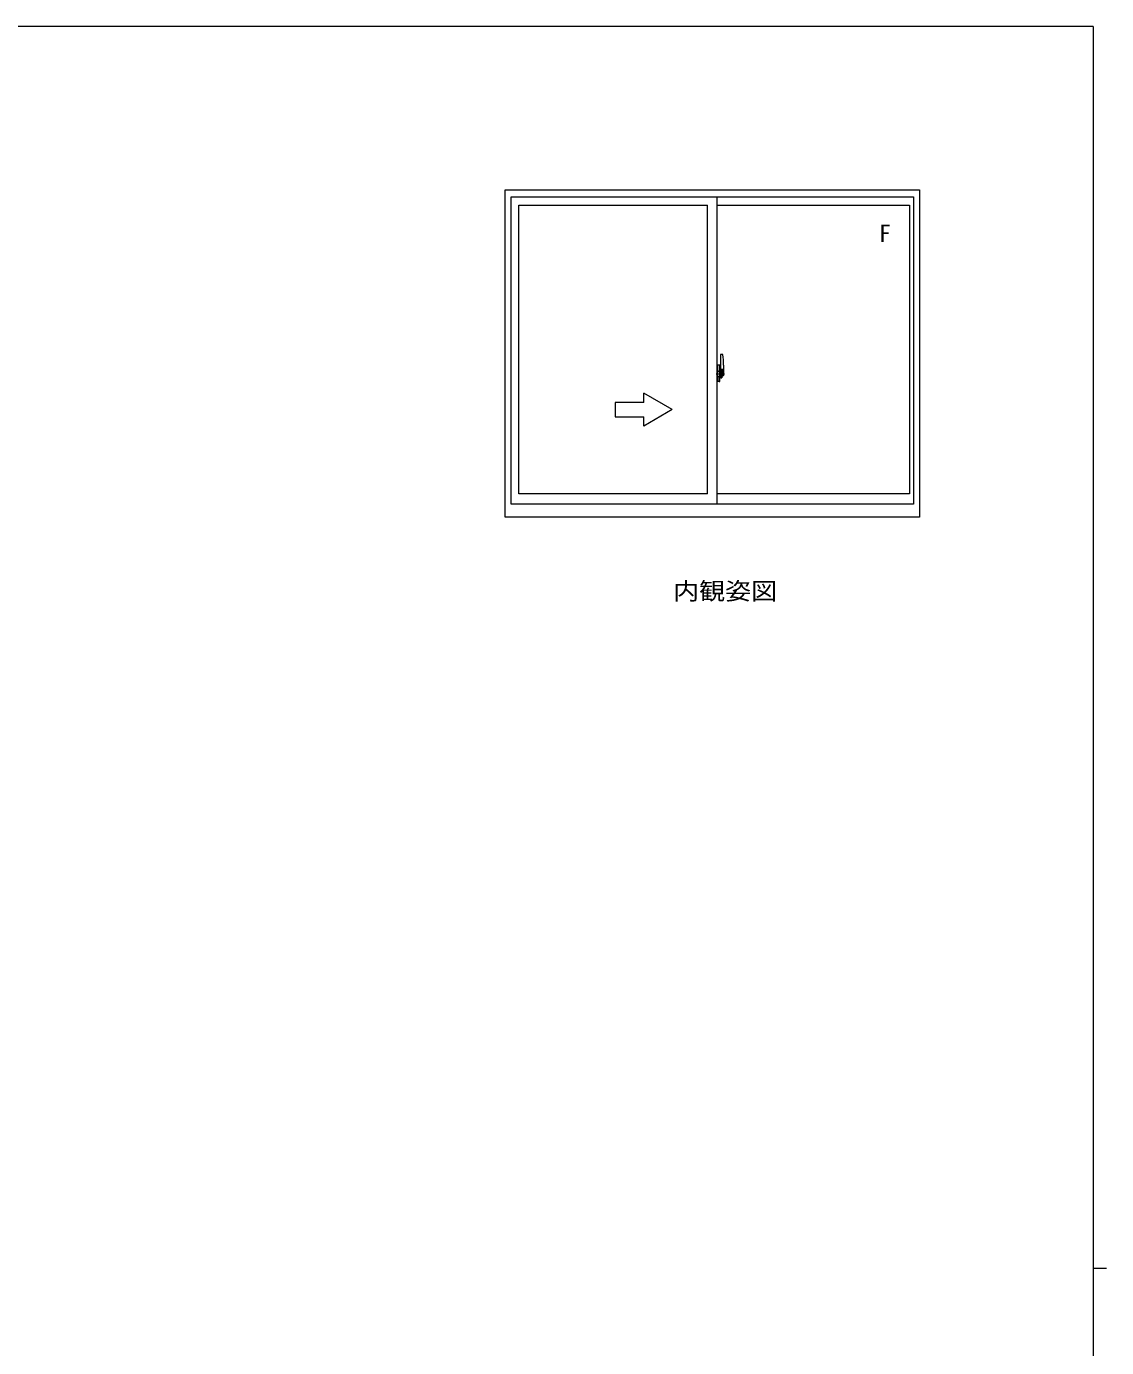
# Model space of a CAD drawing. Units: millimetres on the paper. Extents: x -420 to 373, y -297 to 267.
# Drawn here: x 126.9 to 355.1, y -14.9 to 264.4 of the extents above; entities that cross this region are included whole.
import ezdxf
from ezdxf.enums import TextEntityAlignment as Align

# ---------------------------------------------------------------- set-up
doc = ezdxf.new("R2010")
doc.units = ezdxf.units.MM
doc.linetypes.add('CHAIN2', pattern=[12, 9, -1, 1, -1])
doc.layers.add('0-1_YKK_ZWAK', color=7, linetype='Continuous', lineweight=9)
doc.layers.add('0-5_YKK_A1', color=4, linetype='Continuous', lineweight=9)
doc.layers.add('0-2_USER1', color=3, linetype='Continuous')
doc.styles.add('ＭＳ ゴシック', font='')
doc.styles.get('ＭＳ ゴシック').set_extended_font_data('MS Gothic')

msp = doc.modelspace()

# ---------------------------------------------------------------- linework, layer by layer
at = {"layer": '0-1_YKK_ZWAK'}
for p, q in [((352.3, 264.4), (-417.7, 264.4)), ((352.3, 264.4), (352.3, -260.6)), ((352.3, 1.9), (355.1, 1.9))]:
    msp.add_line(p, q, dxfattribs=at)
at = {"layer": '0-5_YKK_A1'}
for p, q in [((228.036, 160.637), (228.036, 229.887)), ((228.036, 229.887), (315.536, 229.887)), ((315.536, 229.887), (315.536, 160.637)), ((229.286, 163.387), (229.286, 228.387)), ((229.286, 228.387), (314.286, 228.387)), ((230.886, 165.587), (230.886, 226.637)), ((230.886, 226.637), (270.786, 226.637)), ((270.786, 165.587), (270.786, 226.637)), ((272.786, 163.387), (272.786, 228.387)), ((272.786, 226.637), (313.436, 226.637)), ((313.436, 226.637), (313.436, 165.587)), ((314.286, 228.387), (314.286, 163.387)), ((273.211, 192.797), (272.786, 192.812)), ((272.786, 192.812), (272.786, 189.312)), ((273.211, 192.797), (273.211, 191.812)), ((273.211, 192.767), (273.211, 191.812)), ((273.236, 192.767), (273.211, 192.767)), ((273.236, 192.792), (273.236, 191.837)), ((273.236, 192.792), (273.311, 192.792)), ((273.361, 192.742), (273.361, 191.837)), ((273.486, 195.036), (273.486, 191.777)), ((273.946, 195.046), (273.512, 195.061)), ((274.186, 192.792), (274.186, 190.575)), ((272.786, 191.199), (272.801, 191.199)), ((272.786, 190.874), (272.801, 190.874)), ((272.801, 191.421), (272.801, 190.352)), ((272.801, 191.421), (272.801, 191.416)), ((272.816, 191.436), (273.277, 191.42)), ((273.277, 190.354), (272.816, 190.338)), ((272.836, 190.462), (272.836, 190.405)), ((272.861, 190.487), (273.211, 190.487)), ((273.211, 190.38), (272.861, 190.38)), ((272.921, 191.552), (272.921, 191.482)), ((272.946, 191.577), (273.106, 191.577)), ((273.106, 191.457), (272.946, 191.457)), ((273.131, 191.552), (273.131, 191.482)), ((273.211, 191.812), (273.337, 191.808)), ((273.211, 191.812), (273.336, 191.812)), ((273.211, 190.312), (273.337, 190.316)), ((273.211, 189.357), (273.211, 190.312)), ((273.211, 190.312), (273.336, 190.312)), ((273.236, 191.837), (273.361, 191.837)), ((273.236, 190.462), (273.236, 190.405)), ((273.236, 189.332), (273.236, 190.287)), ((273.236, 190.287), (273.361, 190.287)), ((273.301, 191.395), (273.301, 190.378)), ((273.313, 191.396), (273.313, 190.728)), ((273.336, 191.812), (273.336, 191.837)), ((273.336, 190.312), (273.336, 190.287)), ((273.361, 191.47), (273.361, 191.782)), ((273.462, 191.635), (273.361, 191.637)), ((273.361, 190.341), (273.361, 190.654)), ((273.361, 190.487), (273.462, 190.489)), ((273.361, 189.382), (273.361, 190.287)), ((273.391, 191.034), (273.561, 191.034)), ((273.486, 191.816), (273.486, 191.257)), ((273.486, 191.777), (273.501, 191.777)), ((273.486, 191.257), (273.486, 191.61)), ((273.486, 191.319), (273.486, 191.554)), ((273.486, 191.361), (273.561, 191.361)), ((273.486, 190.514), (273.486, 191.034)), ((273.486, 191.034), (273.486, 190.236)), ((273.501, 191.777), (273.501, 191.48)), ((273.501, 191.48), (273.676, 191.48)), ((273.561, 191.652), (273.561, 191.702)), ((273.561, 191.48), (273.561, 191.257)), ((273.561, 191.034), (273.561, 190.236)), ((273.561, 191.034), (273.561, 191.034)), ((273.661, 191.034), (273.561, 191.034)), ((273.561, 190.96), (273.561, 191.034)), ((273.661, 190.96), (273.561, 190.96)), ((273.561, 190.914), (273.561, 190.96)), ((273.661, 190.914), (273.561, 190.914)), ((273.561, 190.721), (273.561, 190.914)), ((273.561, 190.891), (273.561, 190.62)), ((273.661, 190.721), (273.561, 190.721)), ((273.561, 190.666), (273.561, 190.721)), ((273.661, 190.666), (273.561, 190.666)), ((273.561, 190.662), (273.561, 190.666)), ((273.561, 190.662), (273.561, 190.531)), ((273.561, 190.62), (273.573, 190.62)), ((273.561, 190.531), (273.561, 190.519)), ((273.561, 190.519), (273.561, 190.467)), ((273.599, 191.929), (273.986, 191.929)), ((273.961, 191.857), (273.599, 191.857)), ((273.761, 190.199), (273.599, 190.199)), ((273.599, 190.124), (273.786, 190.124)), ((273.896, 190.426), (273.608, 190.426)), ((273.661, 191.034), (273.661, 191.232)), ((273.661, 191.148), (273.676, 191.148)), ((273.661, 191.034), (273.661, 191.034)), ((273.661, 190.96), (273.661, 191.034)), ((273.661, 190.914), (273.661, 190.96)), ((273.661, 190.721), (273.661, 190.914)), ((273.661, 190.666), (273.661, 190.721)), ((273.661, 190.662), (273.661, 190.666)), ((273.896, 190.572), (273.661, 190.572)), ((273.676, 191.48), (273.676, 190.662)), ((273.676, 190.696), (273.716, 190.696)), ((273.716, 190.696), (273.716, 190.662)), ((273.716, 190.69), (273.931, 190.69)), ((273.786, 190.174), (273.786, 190.124)), ((273.896, 190.62), (273.931, 190.62)), ((273.896, 190.442), (273.896, 190.572)), ((273.896, 190.426), (273.896, 190.442)), ((273.931, 190.69), (273.931, 190.517)), ((274.138, 190.525), (273.931, 190.517)), ((273.961, 190.877), (273.961, 191.857)), ((273.985, 190.819), (273.986, 190.867)), ((273.986, 190.869), (273.986, 191.929)), ((273.986, 190.867), (273.986, 190.869)), ((273.986, 190.83), (273.986, 190.867)), ((273.236, 189.357), (273.211, 189.357)), ((273.236, 189.332), (273.311, 189.332)), ((263.286, 183.387), (257.286, 186.851)), ((257.286, 184.887), (257.286, 186.851)), ((263.286, 183.387), (257.286, 179.923)), ((257.286, 179.923), (257.286, 181.887)), ((270.786, 165.587), (230.886, 165.587)), ((313.436, 165.587), (272.786, 165.587)), ((314.286, 163.387), (229.286, 163.387)), ((315.536, 160.637), (228.036, 160.637))]:
    msp.add_line(p, q, dxfattribs=at)
at = {"layer": '0-5_YKK_A1', "linetype": 'CHAIN2'}
msp.add_line((274.358, 190.887), (272.622, 190.887), dxfattribs=at)
at = {"layer": '0-5_YKK_A1'}
for points in [[(273.211, 190.312), (273.211, 189.327), (272.786, 189.312)], [(272.801, 191.421), (272.803, 191.429), (272.809, 191.434), (272.817, 191.436)], [(272.817, 190.338), (272.809, 190.34), (272.803, 190.345), (272.801, 190.352)], [(273.3, 191.404), (273.301, 191.4), (273.301, 191.395)], [(273.301, 190.378), (273.301, 190.374), (273.3, 190.37)], [(273.313, 191.396), (273.314, 191.396), (273.322, 191.398), (273.332, 191.403), (273.344, 191.416), (273.357, 191.442), (273.361, 191.47)], [(273.361, 190.654), (273.361, 190.663), (273.354, 190.691), (273.347, 190.704), (273.337, 190.716), (273.329, 190.723), (273.319, 190.727), (273.313, 190.728)], [(273.561, 191.257), (273.391, 191.257), (273.391, 191.059)], [(273.561, 191.059), (273.391, 191.059), (273.391, 191.034)], [(273.561, 191.819), (273.561, 191.48), (273.561, 191.257)], [(273.561, 191.257), (273.632, 191.25), (273.661, 191.232)], [(273.561, 191.059), (273.632, 191.052), (273.661, 191.034)], [(273.896, 190.572), (273.896, 190.662), (273.661, 190.662), (273.561, 190.662)], [(273.565, 190.451), (273.562, 190.459), (273.561, 190.467)], [(273.565, 190.451), (273.568, 190.445), (273.572, 190.44), (273.583, 190.432), (273.598, 190.427), (273.615, 190.427), (273.626, 190.429), (273.638, 190.432), (273.661, 190.442), (273.661, 190.442)], [(273.786, 190.124), (273.808, 190.154), (273.819, 190.171)], [(257.286, 184.887), (251.286, 184.887), (251.286, 181.887), (257.286, 181.887)]]:
    msp.add_lwpolyline(points, dxfattribs=at)
for centre, radius, start, end in [((273.311, 192.742), 0.05, 0, 90), ((273.511, 195.036), 0.025, 88, 180), ((273.944, 194.996), 0.05, 9.79346, 88), ((260.936, 192.751), 13.25, 0.17856, 9.79346), ((272.861, 190.462), 0.025, 90, 180), ((272.861, 190.405), 0.025, 180, 270), ((272.946, 191.552), 0.025, 90, 180), ((272.946, 191.482), 0.025, 180, 270), ((273.106, 191.552), 0.025, 0, 90), ((273.106, 191.482), 0.025, 270, 0), ((273.211, 190.462), 0.025, 0, 90), ((273.211, 190.405), 0.025, 270, 0), ((273.276, 191.394), 0.0254, 22.09753, 91.00793), ((273.276, 190.38), 0.0256, 269.33273, 337.56177), ((273.336, 191.782), 0.025, 0, 88), ((273.336, 190.341), 0.025, 271.99998, 0), ((273.461, 191.61), 0.025, 0, 88.99998), ((273.461, 190.514), 0.025, 270.99997, 0), ((273.599, 191.816), 0.113, 90, 180), ((273.599, 190.236), 0.113, 180, 270), ((273.599, 191.819), 0.0375, 90, 180), ((273.656, 190.667), 0.095, 183.2594, 273.08768), ((273.599, 190.236), 0.0375, 180, 270), ((273.076, 190.75), 0.88, 321.17381, 347.94702), ((273.761, 190.174), 0.025, 0, 90), ((273.038, 190.73), 0.933, 323.36708, 346.8425), ((272.678, 190.809), 1.307, 330.76877, 347.14854), ((273.076, 190.75), 0.88, 347.94702, 350.0179), ((272.49, 190.836), 1.472, 350.6691, 1.57924), ((273.038, 190.73), 0.933, 346.8425, 351.37085), ((272.678, 190.809), 1.307, 347.14854, 0.46379), ((272.51, 190.867), 1.476, 349.18681, 0.08105), ((273.961, 191.882), 0.025, 270, 0), ((274.136, 190.575), 0.05, 272, 0), ((273.311, 189.382), 0.05, 270, 0)]:
    msp.add_arc(centre, radius, start, end, dxfattribs=at)

# ---------------------------------------------------------------- texts
at = {"layer": '0-2_USER1', "style": 'ＭＳ ゴシック', "width": 1.1}
msp.add_text('内観姿図', height=3.666, dxfattribs=at).set_placement((263.486, 142.102), align=Align.BOTTOM_LEFT)
at = {"layer": '0-5_YKK_A1', "color": 3, "style": 'ＭＳ ゴシック'}
msp.add_text('F', height=3.666, dxfattribs=at).set_placement((307.002, 217.758), align=Align.BOTTOM_LEFT)

doc.saveas('drawing.dxf')
